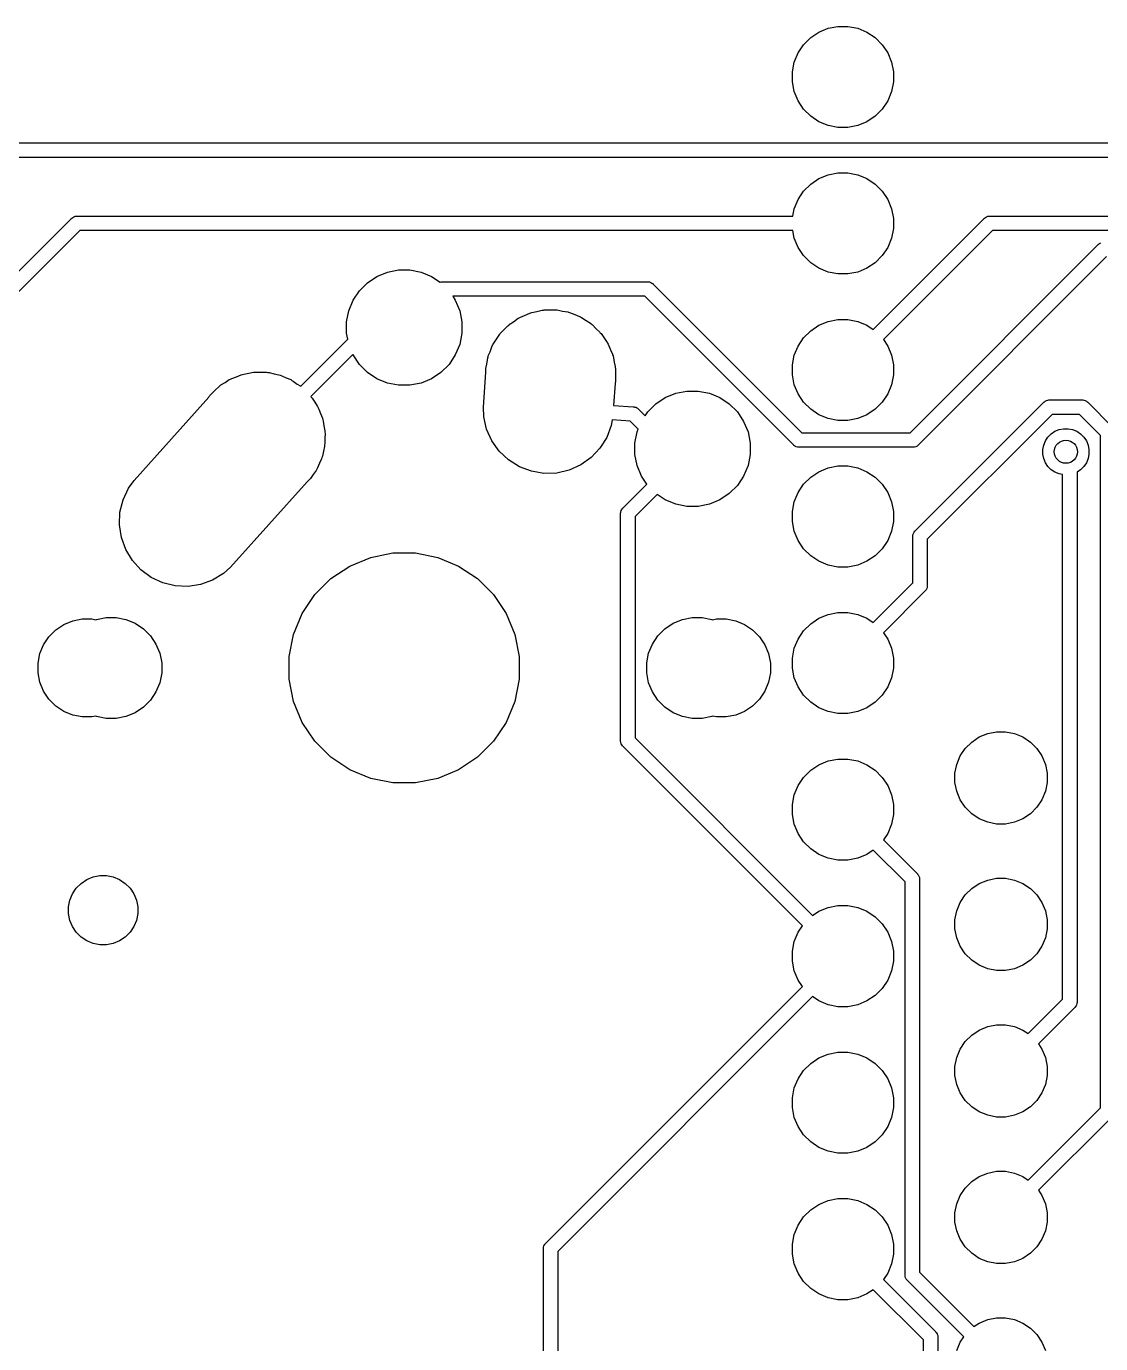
# Model space of a CAD drawing. Extents: x 53 to 306, y -113 to -54.
# Drawn here: x 93.46 to 112.09, y -78.39 to -55.55 of the extents above; entities that cross this region are included whole.
import ezdxf

# ---------------------------------------------------------------- set-up
doc = ezdxf.new("R2010")
doc.units = 0
doc.layers.add('BLACK', color=7, linetype='CONTINUOUS')

msp = doc.modelspace()

# ---------------------------------------------------------------- linework, layer by layer
at = {"layer": 'BLACK', "linetype": 'CONTINUOUS'}
for p, q in [((107.061, -55.7493), (107.205, -55.6534)), ((107.205, -55.6534), (107.364, -55.5874)), ((107.364, -55.5874), (107.534, -55.5537)), ((107.534, -55.5537), (107.706, -55.5537)), ((107.706, -55.5537), (107.876, -55.5874)), ((107.876, -55.5874), (108.035, -55.6534)), ((108.035, -55.6534), (108.179, -55.7493)), ((106.843, -56.0149), (106.939, -55.8714)), ((106.939, -55.8714), (107.061, -55.7493)), ((108.179, -55.7493), (108.301, -55.8714)), ((108.301, -55.8714), (108.397, -56.0149)), ((106.777, -56.1744), (106.843, -56.0149)), ((108.397, -56.0149), (108.463, -56.1744)), ((106.744, -56.3437), (106.777, -56.1744)), ((106.744, -56.5163), (106.744, -56.3437)), ((108.463, -56.1744), (108.496, -56.3437)), ((108.496, -56.3437), (108.496, -56.5163)), ((106.777, -56.6856), (106.744, -56.5163)), ((108.496, -56.5163), (108.463, -56.6856)), ((106.843, -56.8451), (106.777, -56.6856)), ((106.939, -56.9886), (106.843, -56.8451)), ((108.397, -56.8451), (108.301, -56.9886)), ((108.463, -56.6856), (108.397, -56.8451)), ((107.061, -57.1107), (106.939, -56.9886)), ((108.301, -56.9886), (108.179, -57.1107)), ((107.205, -57.2066), (107.061, -57.1107)), ((107.364, -57.2726), (107.205, -57.2066)), ((107.534, -57.3063), (107.364, -57.2726)), ((107.706, -57.3063), (107.534, -57.3063)), ((107.876, -57.2726), (107.706, -57.3063)), ((108.035, -57.2066), (107.876, -57.2726)), ((108.179, -57.1107), (108.035, -57.2066)), ((91.9488, -57.575), (235.702, -57.575)), ((235.656, -57.825), (91.9945, -57.825)), ((107.061, -58.2893), (107.205, -58.1934)), ((107.205, -58.1934), (107.364, -58.1274)), ((107.364, -58.1274), (107.534, -58.0937)), ((107.534, -58.0937), (107.706, -58.0937)), ((107.706, -58.0937), (107.876, -58.1274)), ((107.876, -58.1274), (108.035, -58.1934)), ((108.035, -58.1934), (108.179, -58.2893)), ((106.843, -58.5549), (106.939, -58.4114)), ((106.939, -58.4114), (107.061, -58.2893)), ((108.179, -58.2893), (108.301, -58.4114)), ((108.301, -58.4114), (108.397, -58.5549)), ((106.777, -58.7144), (106.843, -58.5549)), ((108.397, -58.5549), (108.463, -58.7144)), ((93.0793, -60.0467), (94.2401, -58.8859)), ((94.2401, -58.8859), (94.244, -58.8812)), ((94.244, -58.8812), (94.2487, -58.8773)), ((94.2487, -58.8773), (94.263, -58.8656)), ((94.2487, -58.8773), (94.2487, -58.8773)), ((94.263, -58.8656), (94.2847, -58.854)), ((94.263, -58.8656), (94.263, -58.8656)), ((94.263, -58.8656), (94.263, -58.8656)), ((94.2847, -58.854), (94.3083, -58.8468)), ((94.3083, -58.8468), (94.3267, -58.845)), ((94.3267, -58.845), (94.3328, -58.8444)), ((94.3267, -58.845), (94.3267, -58.845)), ((94.3328, -58.8444), (94.3389, -58.845)), ((94.3389, -58.845), (106.751, -58.845)), ((106.751, -58.845), (106.777, -58.7144)), ((108.146, -60.8074), (110.067, -58.8859)), ((108.463, -58.7144), (108.496, -58.8837)), ((108.496, -58.8837), (108.496, -59.0563)), ((110.067, -58.8859), (110.071, -58.8812)), ((110.071, -58.8812), (110.076, -58.8773)), ((110.076, -58.8773), (110.09, -58.8656)), ((110.076, -58.8773), (110.076, -58.8773)), ((110.09, -58.8656), (110.112, -58.854)), ((110.09, -58.8656), (110.09, -58.8656)), ((110.09, -58.8656), (110.09, -58.8656)), ((110.112, -58.854), (110.135, -58.8468)), ((110.135, -58.8468), (110.154, -58.845)), ((110.154, -58.845), (110.16, -58.8444)), ((110.154, -58.845), (110.154, -58.845)), ((110.16, -58.8444), (110.166, -58.845)), ((110.166, -58.845), (236.335, -58.845)), ((94.3846, -59.095), (93.2238, -60.2557)), ((106.751, -59.095), (94.3846, -59.095)), ((106.777, -59.2256), (106.751, -59.095)), ((110.212, -59.095), (108.323, -60.9842)), ((108.496, -59.0563), (108.463, -59.2256)), ((236.289, -59.095), (110.212, -59.095)), ((106.843, -59.3851), (106.777, -59.2256)), ((108.463, -59.2256), (108.397, -59.3851)), ((108.784, -62.5998), (112.047, -59.3363)), ((112.047, -59.3363), (112.051, -59.3316)), ((112.051, -59.3316), (112.056, -59.3277)), ((112.056, -59.3277), (112.07, -59.316)), ((112.056, -59.3277), (112.056, -59.3277)), ((112.07, -59.316), (112.092, -59.3044)), ((112.07, -59.316), (112.07, -59.316)), ((112.07, -59.316), (112.07, -59.316)), ((106.939, -59.5286), (106.843, -59.3851)), ((107.061, -59.6507), (106.939, -59.5286)), ((108.301, -59.5286), (108.179, -59.6507)), ((108.397, -59.3851), (108.301, -59.5286)), ((112.192, -59.5454), (108.928, -62.8088)), ((99.5383, -59.8888), (99.7203, -59.8134)), ((99.7203, -59.8134), (99.9135, -59.775)), ((99.9135, -59.775), (100.11, -59.775)), ((100.11, -59.775), (100.304, -59.8134)), ((100.304, -59.8134), (100.486, -59.8888)), ((107.205, -59.7466), (107.061, -59.6507)), ((107.364, -59.8126), (107.205, -59.7466)), ((107.534, -59.8463), (107.364, -59.8126)), ((107.876, -59.8126), (107.706, -59.8463)), ((108.035, -59.7466), (107.876, -59.8126)), ((108.179, -59.6507), (108.035, -59.7466)), ((99.2352, -60.1375), (99.3745, -59.9982)), ((99.3745, -59.9982), (99.5383, -59.8888)), ((100.486, -59.8888), (100.637, -59.9901)), ((100.637, -59.9901), (100.654, -59.9848)), ((100.654, -59.9848), (100.673, -59.983)), ((100.673, -59.983), (100.679, -59.9824)), ((100.673, -59.983), (100.673, -59.983)), ((100.679, -59.9824), (100.685, -59.983)), ((100.685, -59.983), (104.233, -59.983)), ((104.233, -59.983), (104.239, -59.9824)), ((104.239, -59.9824), (104.245, -59.983)), ((104.245, -59.983), (104.245, -59.983)), ((104.245, -59.983), (104.263, -59.9848)), ((104.263, -59.9848), (104.287, -59.992)), ((104.287, -59.992), (104.308, -60.0036)), ((104.308, -60.0036), (104.328, -60.0192)), ((104.328, -60.0192), (104.331, -60.024)), ((104.331, -60.024), (106.907, -62.5998)), ((107.706, -59.8463), (107.534, -59.8463)), ((99.1258, -60.3013), (99.2352, -60.1375)), ((104.187, -60.233), (100.853, -60.233)), ((100.853, -60.233), (100.898, -60.3013)), ((106.763, -62.8089), (104.187, -60.233)), ((99.012, -60.6765), (99.0504, -60.4833)), ((99.0504, -60.4833), (99.1258, -60.3013)), ((100.898, -60.3013), (100.974, -60.4833)), ((100.974, -60.4833), (101.012, -60.6765)), ((102.224, -60.5132), (102.312, -60.4958)), ((102.312, -60.4958), (102.407, -60.4738)), ((102.407, -60.4738), (102.425, -60.4733)), ((102.425, -60.4733), (102.441, -60.47)), ((102.441, -60.47), (102.534, -60.47)), ((102.534, -60.47), (102.628, -60.4671)), ((102.628, -60.4671), (102.645, -60.47)), ((102.645, -60.47), (102.663, -60.47)), ((102.663, -60.47), (102.756, -60.4886)), ((102.756, -60.4886), (102.847, -60.5038)), ((102.847, -60.5038), (102.863, -60.5097)), ((99.012, -60.8735), (99.012, -60.6765)), ((101.012, -60.6765), (101.012, -60.8735)), ((101.808, -60.7431), (101.824, -60.732)), ((101.824, -60.732), (101.835, -60.7212)), ((101.835, -60.7212), (101.905, -60.6744)), ((101.905, -60.6744), (101.989, -60.6145)), ((101.989, -60.6145), (102.006, -60.6068)), ((102.006, -60.6068), (102.019, -60.598)), ((102.019, -60.598), (102.099, -60.5649)), ((102.099, -60.5649), (102.191, -60.5236)), ((102.191, -60.5236), (102.209, -60.5195)), ((102.209, -60.5195), (102.224, -60.5132)), ((102.863, -60.5097), (102.88, -60.5132)), ((102.88, -60.5132), (102.971, -60.5509)), ((102.971, -60.5509), (103.054, -60.5824)), ((103.054, -60.5824), (103.068, -60.591)), ((103.068, -60.591), (103.085, -60.598)), ((103.085, -60.598), (103.169, -60.6542)), ((103.169, -60.6542), (103.242, -60.6999)), ((103.242, -60.6999), (103.253, -60.7107)), ((103.253, -60.7107), (103.269, -60.7212)), ((103.269, -60.7212), (103.342, -60.7944)), ((107.061, -60.8293), (107.205, -60.7334)), ((107.205, -60.7334), (107.364, -60.6674)), ((107.364, -60.6674), (107.534, -60.6337)), ((107.534, -60.6337), (107.706, -60.6337)), ((107.706, -60.6337), (107.876, -60.6674)), ((107.876, -60.6674), (108.035, -60.7334)), ((108.035, -60.7334), (108.146, -60.8074)), ((99.0327, -60.9775), (99.012, -60.8735)), ((101.012, -60.8735), (100.974, -61.0667)), ((101.6, -60.9952), (101.657, -60.9045)), ((101.657, -60.9045), (101.67, -60.8903)), ((101.67, -60.8903), (101.678, -60.8779)), ((101.678, -60.8779), (101.736, -60.8198)), ((101.736, -60.8198), (101.808, -60.7431)), ((103.342, -60.7944), (103.403, -60.8518)), ((103.403, -60.8518), (103.412, -60.8643)), ((103.412, -60.8643), (103.426, -60.8779)), ((103.426, -60.8779), (103.485, -60.9657)), ((103.485, -60.9657), (103.532, -61.0323)), ((106.843, -61.0949), (106.939, -60.9514)), ((106.939, -60.9514), (107.061, -60.8293)), ((98.2171, -61.7931), (99.0327, -60.9775)), ((100.974, -61.0667), (100.898, -61.2487)), ((101.47, -61.2668), (101.501, -61.1936)), ((101.501, -61.1936), (101.539, -61.0923)), ((101.539, -61.0923), (101.549, -61.0756)), ((101.549, -61.0756), (101.555, -61.0621)), ((101.555, -61.0621), (101.6, -60.9952)), ((103.532, -61.0323), (103.538, -61.0459)), ((103.538, -61.0459), (103.549, -61.0621)), ((103.549, -61.0621), (103.59, -61.1613)), ((103.59, -61.1613), (103.623, -61.2344)), ((106.777, -61.2544), (106.843, -61.0949)), ((108.323, -60.9842), (108.397, -61.0949)), ((108.397, -61.0949), (108.463, -61.2544)), ((99.1227, -61.2411), (98.3939, -61.9699)), ((99.1258, -61.2487), (99.1227, -61.2411)), ((99.2352, -61.4125), (99.1258, -61.2487)), ((99.3745, -61.5518), (99.2352, -61.4125)), ((100.789, -61.4125), (100.649, -61.5518)), ((100.898, -61.2487), (100.789, -61.4125)), ((101.427, -61.4842), (101.442, -61.407)), ((101.442, -61.407), (101.46, -61.2995)), ((101.46, -61.2995), (101.467, -61.281)), ((101.467, -61.281), (101.47, -61.2668)), ((103.623, -61.2344), (103.626, -61.2486)), ((103.626, -61.2486), (103.634, -61.2668)), ((103.634, -61.2668), (103.655, -61.3733)), ((103.655, -61.3733), (103.673, -61.4504)), ((106.744, -61.4237), (106.777, -61.2544)), ((108.463, -61.2544), (108.496, -61.4237)), ((97.0235, -61.6555), (97.1046, -61.6261)), ((97.1046, -61.6261), (97.1838, -61.5932)), ((97.1838, -61.5932), (97.2083, -61.5884)), ((97.2083, -61.5884), (97.2318, -61.5798)), ((97.2318, -61.5798), (97.317, -61.5667)), ((97.317, -61.5667), (97.4012, -61.55)), ((97.4012, -61.55), (97.4261, -61.55)), ((97.4261, -61.55), (97.4509, -61.5462)), ((97.4509, -61.5462), (97.537, -61.55)), ((97.537, -61.55), (97.6228, -61.55)), ((97.6228, -61.55), (97.6473, -61.5549)), ((97.6473, -61.5549), (97.6722, -61.556)), ((97.6722, -61.556), (97.7559, -61.5765)), ((97.7559, -61.5765), (97.8401, -61.5932)), ((97.8401, -61.5932), (97.8632, -61.6028)), ((97.8632, -61.6028), (97.8875, -61.6087)), ((97.8875, -61.6087), (97.9655, -61.6451)), ((97.9655, -61.6451), (98.0449, -61.678)), ((99.5383, -61.6612), (99.3745, -61.5518)), ((100.649, -61.5518), (100.486, -61.6612)), ((101.386, -62.1536), (101.427, -61.55)), ((101.427, -61.55), (101.427, -61.4842)), ((103.673, -61.4504), (103.673, -61.4647)), ((103.673, -61.4647), (103.677, -61.4842)), ((103.677, -61.4842), (103.677, -61.5933)), ((103.677, -61.5933), (103.678, -61.6163)), ((103.678, -61.6163), (103.677, -61.6265)), ((103.677, -61.6265), (103.677, -61.7058)), ((106.744, -61.5963), (106.744, -61.4237)), ((106.777, -61.7656), (106.744, -61.5963)), ((108.496, -61.5963), (108.463, -61.7656)), ((108.496, -61.4237), (108.496, -61.5963)), ((96.7115, -61.8825), (96.7343, -61.8618)), ((96.7343, -61.8618), (96.7949, -61.8012)), ((96.7949, -61.8012), (96.8156, -61.7873)), ((96.8156, -61.7873), (96.834, -61.7704)), ((96.834, -61.7704), (96.9078, -61.7257)), ((96.9078, -61.7257), (96.9791, -61.678)), ((96.9791, -61.678), (97.0021, -61.6685)), ((97.0021, -61.6685), (97.0235, -61.6555)), ((98.0449, -61.678), (98.0656, -61.6919)), ((98.0656, -61.6919), (98.0883, -61.7025)), ((98.0883, -61.7025), (98.1576, -61.7534)), ((98.1576, -61.7534), (98.2171, -61.7931)), ((99.7203, -61.7366), (99.5383, -61.6612)), ((99.9135, -61.775), (99.7203, -61.7366)), ((100.11, -61.775), (99.9135, -61.775)), ((100.304, -61.7366), (100.11, -61.775)), ((100.486, -61.6612), (100.304, -61.7366)), ((103.669, -61.7471), (103.643, -62.1268)), ((103.677, -61.7058), (103.669, -61.7471)), ((104.72, -61.9134), (104.914, -61.875)), ((104.914, -61.875), (105.11, -61.875)), ((105.11, -61.875), (105.304, -61.9134)), ((106.843, -61.9251), (106.777, -61.7656)), ((108.463, -61.7656), (108.397, -61.9251)), ((95.3277, -63.4248), (96.6212, -61.9833)), ((96.6212, -61.9833), (96.6382, -61.9579)), ((96.6382, -61.9579), (96.6948, -61.9012)), ((96.6948, -61.9012), (96.7115, -61.8825)), ((98.3939, -61.9699), (98.3997, -61.9786)), ((98.3997, -61.9786), (98.4166, -61.997)), ((98.4166, -61.997), (98.4611, -62.0705)), ((98.4611, -62.0705), (98.509, -62.1421)), ((104.235, -62.2375), (104.375, -62.0982)), ((104.375, -62.0982), (104.538, -61.9888)), ((104.538, -61.9888), (104.72, -61.9134)), ((105.304, -61.9134), (105.486, -61.9888)), ((105.486, -61.9888), (105.649, -62.0982)), ((105.649, -62.0982), (105.789, -62.2375)), ((106.939, -62.0686), (106.843, -61.9251)), ((107.061, -62.1907), (106.939, -62.0686)), ((108.301, -62.0686), (108.179, -62.1907)), ((108.397, -61.9251), (108.301, -62.0686)), ((108.874, -64.3004), (111.104, -62.0703)), ((111.104, -62.0703), (111.108, -62.0656)), ((111.108, -62.0656), (111.113, -62.0617)), ((111.113, -62.0617), (111.127, -62.05)), ((111.127, -62.05), (111.149, -62.0384)), ((111.149, -62.0384), (111.172, -62.0312)), ((111.172, -62.0312), (111.191, -62.0294)), ((111.191, -62.0294), (111.197, -62.0288)), ((111.191, -62.0294), (111.191, -62.0294)), ((111.197, -62.0288), (111.203, -62.0294)), ((111.203, -62.0294), (111.766, -62.0294)), ((111.766, -62.0294), (111.773, -62.0288)), ((111.773, -62.0288), (111.779, -62.0294)), ((111.779, -62.0294), (111.779, -62.0294)), ((111.779, -62.0294), (111.797, -62.0312)), ((111.797, -62.0312), (111.821, -62.0384)), ((111.821, -62.0384), (111.842, -62.05)), ((111.842, -62.05), (111.861, -62.0656)), ((111.861, -62.0656), (111.865, -62.0704)), ((111.865, -62.0704), (112.296, -62.5008)), ((98.509, -62.1421), (98.5185, -62.1652)), ((98.5185, -62.1652), (98.5315, -62.1865)), ((98.5315, -62.1865), (98.5608, -62.2672)), ((98.5608, -62.2672), (98.5938, -62.3468)), ((101.391, -62.3196), (101.386, -62.1536)), ((101.441, -62.5356), (101.391, -62.3196)), ((103.643, -62.1268), (103.984, -62.15)), ((103.984, -62.15), (103.986, -62.1498)), ((103.986, -62.1498), (103.996, -62.1508)), ((103.996, -62.1508), (104, -62.1511)), ((104, -62.1511), (104.002, -62.1514)), ((104.002, -62.1514), (104.01, -62.1522)), ((104.01, -62.1522), (104.014, -62.1535)), ((104.014, -62.1535), (104.018, -62.1542)), ((104.018, -62.1542), (104.026, -62.157)), ((104.026, -62.157), (104.034, -62.1594)), ((104.034, -62.1594), (104.037, -62.1614)), ((104.037, -62.1614), (104.041, -62.1629)), ((104.041, -62.1629), (104.048, -62.1672)), ((104.048, -62.1672), (104.055, -62.171)), ((104.055, -62.171), (104.059, -62.1737)), ((104.059, -62.1737), (104.062, -62.1759)), ((104.062, -62.1759), (104.068, -62.1815)), ((104.068, -62.1815), (104.074, -62.1866)), ((104.074, -62.1866), (104.077, -62.1899)), ((104.077, -62.1899), (104.08, -62.1928)), ((104.08, -62.1928), (104.081, -62.1947)), ((104.081, -62.1947), (104.191, -62.304)), ((104.191, -62.304), (104.235, -62.2375)), ((105.789, -62.2375), (105.898, -62.4013)), ((107.205, -62.2866), (107.061, -62.1907)), ((107.364, -62.3526), (107.205, -62.2866)), ((108.035, -62.2866), (107.876, -62.3526)), ((108.179, -62.1907), (108.035, -62.2866)), ((111.249, -62.2794), (109.083, -64.4449)), ((111.721, -62.2794), (111.249, -62.2794)), ((112.087, -62.6453), (111.721, -62.2794)), ((98.5938, -62.3468), (98.5986, -62.3714)), ((98.5986, -62.3714), (98.6072, -62.3948)), ((98.6072, -62.3948), (98.6202, -62.4796)), ((98.6202, -62.4796), (98.637, -62.5642)), ((98.637, -62.5642), (98.637, -62.5892)), ((101.532, -62.7377), (101.441, -62.5356)), ((103.603, -62.4704), (103.525, -62.6776)), ((103.619, -62.3757), (103.603, -62.4704)), ((103.93, -62.3969), (103.619, -62.3757)), ((104.07, -62.5366), (103.93, -62.3969)), ((104.05, -62.5833), (104.07, -62.5366)), ((105.898, -62.4013), (105.974, -62.5833)), ((107.534, -62.3863), (107.364, -62.3526)), ((107.706, -62.3863), (107.534, -62.3863)), ((107.876, -62.3526), (107.706, -62.3863)), ((111.297, -62.5733), (111.37, -62.5432)), ((111.37, -62.5432), (111.447, -62.5278)), ((111.447, -62.5278), (111.526, -62.5278)), ((111.526, -62.5278), (111.603, -62.5432)), ((111.603, -62.5432), (111.676, -62.5733)), ((98.637, -62.7858), (98.6321, -62.8104)), ((98.637, -62.5892), (98.6408, -62.6139)), ((98.6408, -62.6139), (98.637, -62.6995)), ((98.637, -62.6995), (98.637, -62.7858)), ((101.66, -62.9181), (101.532, -62.7377)), ((103.525, -62.6776), (103.407, -62.8655)), ((104.012, -62.7765), (104.05, -62.5833)), ((104.012, -62.9735), (104.012, -62.7765)), ((105.974, -62.5833), (106.012, -62.7765)), ((106.012, -62.7765), (106.012, -62.9735)), ((106.907, -62.5998), (108.784, -62.5998)), ((111.102, -62.8111), (111.132, -62.7383)), ((111.132, -62.7383), (111.176, -62.6728)), ((111.176, -62.6728), (111.231, -62.6171)), ((111.231, -62.6171), (111.297, -62.5733)), ((111.676, -62.5733), (111.741, -62.6171)), ((111.741, -62.6171), (111.797, -62.6728)), ((111.797, -62.6728), (111.841, -62.7383)), ((111.841, -62.7383), (111.871, -62.8111)), ((112.087, -74.2995), (112.087, -62.6453)), ((98.5938, -63.0031), (98.5842, -63.0263)), ((98.6106, -62.9185), (98.5938, -63.0031)), ((98.631, -62.8352), (98.6106, -62.9185)), ((98.6321, -62.8104), (98.631, -62.8352)), ((101.821, -63.07), (101.66, -62.9181)), ((103.407, -62.8655), (103.255, -63.0269)), ((104.05, -63.1667), (104.012, -62.9735)), ((106.012, -62.9735), (105.974, -63.1667)), ((106.767, -62.8136), (106.763, -62.8089)), ((106.771, -62.8175), (106.767, -62.8136)), ((106.786, -62.8292), (106.771, -62.8175)), ((106.797, -62.8352), (106.786, -62.8292)), ((106.807, -62.8408), (106.797, -62.8352)), ((106.831, -62.848), (106.807, -62.8408)), ((106.849, -62.8498), (106.831, -62.848)), ((106.855, -62.8504), (106.849, -62.8498)), ((106.849, -62.8498), (106.849, -62.8498)), ((106.862, -62.8498), (106.855, -62.8504)), ((108.829, -62.8498), (106.862, -62.8498)), ((108.835, -62.8504), (108.829, -62.8498)), ((108.842, -62.8498), (108.835, -62.8504)), ((108.86, -62.848), (108.842, -62.8498)), ((108.842, -62.8498), (108.842, -62.8498)), ((108.884, -62.8408), (108.86, -62.848)), ((108.905, -62.8292), (108.884, -62.8408)), ((108.924, -62.8136), (108.905, -62.8292)), ((108.928, -62.8088), (108.924, -62.8136)), ((111.086, -62.8884), (111.102, -62.8111)), ((111.086, -62.9672), (111.086, -62.8884)), ((111.102, -63.0445), (111.086, -62.9672)), ((111.871, -62.8111), (111.886, -62.8884)), ((111.886, -62.9672), (111.871, -63.0445)), ((111.886, -62.8884), (111.886, -62.9672)), ((98.495, -63.2287), (98.4845, -63.2513)), ((98.509, -63.2079), (98.495, -63.2287)), ((98.542, -63.1282), (98.509, -63.2079)), ((98.5782, -63.0505), (98.542, -63.1282)), ((98.5842, -63.0263), (98.5782, -63.0505)), ((102.009, -63.1876), (101.821, -63.07)), ((102.217, -63.2662), (102.009, -63.1876)), ((102.873, -63.2464), (102.657, -63.2962)), ((103.075, -63.1555), (102.873, -63.2464)), ((103.255, -63.0269), (103.075, -63.1555)), ((104.126, -63.3487), (104.05, -63.1667)), ((105.974, -63.1667), (105.898, -63.3487)), ((107.205, -63.2734), (107.364, -63.2074)), ((107.364, -63.2074), (107.534, -63.1737)), ((107.534, -63.1737), (107.706, -63.1737)), ((107.706, -63.1737), (107.876, -63.2074)), ((107.876, -63.2074), (108.035, -63.2734)), ((111.132, -63.1173), (111.102, -63.0445)), ((111.176, -63.1828), (111.132, -63.1173)), ((111.231, -63.2385), (111.176, -63.1828)), ((111.297, -63.2823), (111.231, -63.2385)), ((111.741, -63.2385), (111.68, -63.2794)), ((111.797, -63.1828), (111.741, -63.2385)), ((111.841, -63.1173), (111.797, -63.1828)), ((111.871, -63.0445), (111.841, -63.1173)), ((95.2295, -63.5587), (95.3277, -63.4248)), ((98.3289, -63.4491), (97.0024, -64.9274)), ((98.3858, -63.3921), (98.3289, -63.4491)), ((98.4338, -63.3204), (98.3858, -63.3921)), ((98.4845, -63.2513), (98.4338, -63.3204)), ((102.435, -63.3028), (102.217, -63.2662)), ((102.657, -63.2962), (102.435, -63.3028)), ((104.22, -63.49), (104.126, -63.3487)), ((105.898, -63.3487), (105.789, -63.5125)), ((106.939, -63.4914), (107.061, -63.3693)), ((107.061, -63.3693), (107.205, -63.2734)), ((108.035, -63.2734), (108.179, -63.3693)), ((108.179, -63.3693), (108.301, -63.4914)), ((111.37, -63.3124), (111.297, -63.2823)), ((111.43, -63.3244), (111.37, -63.3124)), ((111.43, -72.4162), (111.43, -63.3244)), ((111.68, -63.2794), (111.68, -72.4619)), ((95.1357, -63.7595), (95.2295, -63.5587)), ((103.806, -63.9039), (104.22, -63.49)), ((104.397, -63.6668), (104.015, -64.0484)), ((104.538, -63.7612), (104.397, -63.6668)), ((105.649, -63.6518), (105.486, -63.7612)), ((105.789, -63.5125), (105.649, -63.6518)), ((106.777, -63.7944), (106.843, -63.6349)), ((106.843, -63.6349), (106.939, -63.4914)), ((108.301, -63.4914), (108.397, -63.6349)), ((108.397, -63.6349), (108.463, -63.7944)), ((95.083, -63.9747), (95.1357, -63.7595)), ((103.774, -63.9485), (103.786, -63.9268)), ((103.786, -63.9268), (103.802, -63.9078)), ((103.802, -63.9078), (103.806, -63.9039)), ((104.72, -63.8366), (104.538, -63.7612)), ((104.914, -63.875), (104.72, -63.8366)), ((105.11, -63.875), (104.914, -63.875)), ((105.304, -63.8366), (105.11, -63.875)), ((105.486, -63.7612), (105.304, -63.8366)), ((106.744, -63.9637), (106.777, -63.7944)), ((108.463, -63.7944), (108.496, -63.9637)), ((95.0732, -64.1961), (95.083, -63.9747)), ((103.765, -63.9905), (103.767, -63.9721)), ((103.765, -63.9966), (103.765, -63.9905)), ((103.765, -63.9905), (103.765, -63.9905)), ((103.765, -64.0027), (103.765, -63.9966)), ((103.765, -67.9343), (103.765, -64.0027)), ((103.767, -63.9721), (103.774, -63.9485)), ((104.015, -64.0484), (104.015, -67.8886)), ((106.744, -64.1363), (106.744, -63.9637)), ((106.777, -64.3056), (106.744, -64.1363)), ((108.496, -64.1363), (108.463, -64.3056)), ((108.496, -63.9637), (108.496, -64.1363)), ((95.1068, -64.4152), (95.0732, -64.1961)), ((106.843, -64.4651), (106.777, -64.3056)), ((108.463, -64.3056), (108.397, -64.4651)), ((108.833, -64.387), (108.835, -64.3686)), ((108.833, -64.3931), (108.833, -64.387)), ((108.833, -64.387), (108.833, -64.387)), ((108.835, -64.3686), (108.842, -64.345)), ((108.842, -64.345), (108.854, -64.3233)), ((108.854, -64.3233), (108.869, -64.3043)), ((108.869, -64.3043), (108.874, -64.3004)), ((95.1825, -64.6234), (95.1068, -64.4152)), ((106.939, -64.6086), (106.843, -64.4651)), ((107.061, -64.7307), (106.939, -64.6086)), ((108.301, -64.6086), (108.179, -64.7307)), ((108.397, -64.4651), (108.301, -64.6086)), ((108.833, -64.3992), (108.833, -64.3931)), ((108.833, -65.1999), (108.833, -64.3992)), ((109.083, -64.4449), (109.083, -65.2456)), ((95.2974, -64.813), (95.1825, -64.6234)), ((95.4471, -64.9764), (95.2974, -64.813)), ((99.0675, -64.908), (99.4304, -64.7577)), ((99.4304, -64.7577), (99.8156, -64.6811)), ((99.8156, -64.6811), (100.208, -64.6811)), ((100.208, -64.6811), (100.594, -64.7577)), ((100.594, -64.7577), (100.956, -64.908)), ((107.205, -64.8266), (107.061, -64.7307)), ((107.364, -64.8926), (107.205, -64.8266)), ((108.035, -64.8266), (107.876, -64.8926)), ((108.179, -64.7307), (108.035, -64.8266)), ((95.6257, -65.1075), (95.4471, -64.9764)), ((96.88, -65.0396), (96.6904, -65.1545)), ((97.0024, -64.9274), (96.88, -65.0396)), ((98.741, -65.1262), (99.0675, -64.908)), ((100.956, -64.908), (101.283, -65.1262)), ((107.534, -64.9263), (107.364, -64.8926)), ((107.706, -64.9263), (107.534, -64.9263)), ((107.876, -64.8926), (107.706, -64.9263)), ((95.8265, -65.2013), (95.6257, -65.1075)), ((96.0417, -65.254), (95.8265, -65.2013)), ((96.2631, -65.2638), (96.0417, -65.254)), ((96.4822, -65.2302), (96.2631, -65.2638)), ((96.6904, -65.1545), (96.4822, -65.2302)), ((98.4632, -65.404), (98.741, -65.1262)), ((101.283, -65.1262), (101.561, -65.404)), ((108.146, -65.8874), (108.833, -65.1999)), ((109.074, -65.2998), (109.063, -65.3215)), ((109.081, -65.2762), (109.074, -65.2998)), ((109.083, -65.2578), (109.081, -65.2762)), ((109.083, -65.2456), (109.084, -65.2517)), ((109.084, -65.2517), (109.083, -65.2578)), ((109.083, -65.2578), (109.083, -65.2578)), ((98.245, -65.7305), (98.4632, -65.404)), ((101.561, -65.404), (101.779, -65.7305)), ((109.042, -65.3444), (108.323, -66.0642)), ((109.047, -65.3405), (109.042, -65.3444)), ((109.052, -65.335), (109.047, -65.3405)), ((109.063, -65.3215), (109.052, -65.335)), ((98.0947, -66.0934), (98.245, -65.7305)), ((101.779, -65.7305), (101.929, -66.0934)), ((107.205, -65.8134), (107.364, -65.7474)), ((107.364, -65.7474), (107.534, -65.7137)), ((107.534, -65.7137), (107.706, -65.7137)), ((107.706, -65.7137), (107.876, -65.7474)), ((107.876, -65.7474), (108.035, -65.8134)), ((93.9702, -66.0148), (94.1094, -65.9217)), ((94.1094, -65.9217), (94.2641, -65.8577)), ((94.2641, -65.8577), (94.4283, -65.825)), ((94.4283, -65.825), (94.5957, -65.825)), ((94.5957, -65.825), (94.6645, -65.8387)), ((94.6645, -65.8387), (94.6768, -65.8336)), ((94.6768, -65.8336), (94.8458, -65.8)), ((94.8458, -65.8), (95.0182, -65.8)), ((95.0182, -65.8), (95.1872, -65.8336)), ((95.1872, -65.8336), (95.3465, -65.8996)), ((95.3465, -65.8996), (95.4898, -65.9953)), ((104.534, -65.9953), (104.678, -65.8996)), ((104.678, -65.8996), (104.837, -65.8336)), ((104.837, -65.8336), (105.006, -65.8)), ((105.006, -65.8), (105.178, -65.8)), ((105.178, -65.8), (105.347, -65.8336)), ((105.347, -65.8336), (105.359, -65.8387)), ((105.359, -65.8387), (105.428, -65.825)), ((105.428, -65.825), (105.596, -65.825)), ((105.596, -65.825), (105.76, -65.8577)), ((105.76, -65.8577), (105.915, -65.9217)), ((105.915, -65.9217), (106.054, -66.0148)), ((106.939, -66.0314), (107.061, -65.9093)), ((107.061, -65.9093), (107.205, -65.8134)), ((108.035, -65.8134), (108.146, -65.8874)), ((93.7587, -66.2724), (93.8518, -66.1332)), ((93.8518, -66.1332), (93.9702, -66.0148)), ((95.4898, -65.9953), (95.6117, -66.1172)), ((95.6117, -66.1172), (95.7074, -66.2605)), ((98.0181, -66.4786), (98.0947, -66.0934)), ((101.929, -66.0934), (102.006, -66.4786)), ((104.317, -66.2605), (104.412, -66.1172)), ((104.412, -66.1172), (104.534, -65.9953)), ((106.054, -66.0148), (106.172, -66.1332)), ((106.172, -66.1332), (106.265, -66.2724)), ((106.777, -66.3344), (106.843, -66.1749)), ((106.843, -66.1749), (106.939, -66.0314)), ((108.323, -66.0642), (108.397, -66.1749)), ((108.397, -66.1749), (108.463, -66.3344)), ((93.662, -66.5913), (93.6947, -66.4271)), ((93.6947, -66.4271), (93.7587, -66.2724)), ((95.7074, -66.2605), (95.7734, -66.4198)), ((95.7734, -66.4198), (95.807, -66.5888)), ((104.217, -66.5888), (104.251, -66.4198)), ((104.251, -66.4198), (104.317, -66.2605)), ((106.265, -66.2724), (106.329, -66.4271)), ((106.329, -66.4271), (106.362, -66.5913)), ((106.744, -66.5037), (106.777, -66.3344)), ((108.463, -66.3344), (108.496, -66.5037)), ((93.662, -66.7587), (93.662, -66.5913)), ((95.807, -66.5888), (95.807, -66.7612)), ((98.0181, -66.8714), (98.0181, -66.4786)), ((102.006, -66.4786), (102.006, -66.8714)), ((104.217, -66.7612), (104.217, -66.5888)), ((106.362, -66.5913), (106.362, -66.7587)), ((106.744, -66.6763), (106.744, -66.5037)), ((108.496, -66.5037), (108.496, -66.6763)), ((93.6947, -66.9229), (93.662, -66.7587)), ((95.807, -66.7612), (95.7734, -66.9302)), ((98.0947, -67.2566), (98.0181, -66.8714)), ((102.006, -66.8714), (101.929, -67.2566)), ((104.251, -66.9302), (104.217, -66.7612)), ((106.362, -66.7587), (106.329, -66.9229)), ((106.777, -66.8456), (106.744, -66.6763)), ((106.843, -67.0051), (106.777, -66.8456)), ((108.463, -66.8456), (108.397, -67.0051)), ((108.496, -66.6763), (108.463, -66.8456)), ((93.7587, -67.0776), (93.6947, -66.9229)), ((93.8518, -67.2168), (93.7587, -67.0776)), ((95.7074, -67.0895), (95.6117, -67.2328)), ((95.7734, -66.9302), (95.7074, -67.0895)), ((104.317, -67.0895), (104.251, -66.9302)), ((104.412, -67.2328), (104.317, -67.0895)), ((106.265, -67.0776), (106.172, -67.2168)), ((106.329, -66.9229), (106.265, -67.0776)), ((106.939, -67.1486), (106.843, -67.0051)), ((108.397, -67.0051), (108.301, -67.1486)), ((93.9702, -67.3352), (93.8518, -67.2168)), ((94.1094, -67.4283), (93.9702, -67.3352)), ((95.4898, -67.3547), (95.3465, -67.4504)), ((95.6117, -67.2328), (95.4898, -67.3547)), ((98.245, -67.6195), (98.0947, -67.2566)), ((101.929, -67.2566), (101.779, -67.6195)), ((104.534, -67.3547), (104.412, -67.2328)), ((104.678, -67.4504), (104.534, -67.3547)), ((106.054, -67.3352), (105.915, -67.4283)), ((106.172, -67.2168), (106.054, -67.3352)), ((107.061, -67.2707), (106.939, -67.1486)), ((107.205, -67.3666), (107.061, -67.2707)), ((108.179, -67.2707), (108.035, -67.3666)), ((108.301, -67.1486), (108.179, -67.2707)), ((94.2641, -67.4923), (94.1094, -67.4283)), ((94.4283, -67.525), (94.2641, -67.4923)), ((94.5957, -67.525), (94.4283, -67.525)), ((94.6645, -67.5113), (94.5957, -67.525)), ((94.6768, -67.5164), (94.6645, -67.5113)), ((94.8458, -67.55), (94.6768, -67.5164)), ((95.0182, -67.55), (94.8458, -67.55)), ((95.1872, -67.5164), (95.0182, -67.55)), ((95.3465, -67.4504), (95.1872, -67.5164)), ((104.837, -67.5164), (104.678, -67.4504)), ((105.006, -67.55), (104.837, -67.5164)), ((105.178, -67.55), (105.006, -67.55)), ((105.347, -67.5164), (105.178, -67.55)), ((105.359, -67.5113), (105.347, -67.5164)), ((105.428, -67.525), (105.359, -67.5113)), ((105.596, -67.525), (105.428, -67.525)), ((105.76, -67.4923), (105.596, -67.525)), ((105.915, -67.4283), (105.76, -67.4923)), ((107.364, -67.4326), (107.205, -67.3666)), ((107.534, -67.4663), (107.364, -67.4326)), ((107.706, -67.4663), (107.534, -67.4663)), ((107.876, -67.4326), (107.706, -67.4663)), ((108.035, -67.3666), (107.876, -67.4326)), ((98.4632, -67.946), (98.245, -67.6195)), ((101.779, -67.6195), (101.561, -67.946)), ((109.984, -67.871), (110.13, -67.8107)), ((110.13, -67.8107), (110.284, -67.78)), ((110.284, -67.78), (110.442, -67.78)), ((110.442, -67.78), (110.596, -67.8107)), ((110.596, -67.8107), (110.742, -67.871)), ((98.741, -68.2238), (98.4632, -67.946)), ((101.561, -67.946), (101.283, -68.2238)), ((103.765, -67.9404), (103.765, -67.9343)), ((103.767, -67.9649), (103.765, -67.9404)), ((103.774, -67.9885), (103.767, -67.9649)), ((103.786, -68.0102), (103.774, -67.9885)), ((103.798, -68.0245), (103.786, -68.0102)), ((103.802, -68.0292), (103.798, -68.0245)), ((103.806, -68.0331), (103.802, -68.0292)), ((106.917, -71.1442), (103.806, -68.0331)), ((104.015, -67.8886), (107.094, -70.9674)), ((109.742, -68.07), (109.853, -67.9586)), ((109.853, -67.9586), (109.984, -67.871)), ((110.742, -67.871), (110.873, -67.9586)), ((110.873, -67.9586), (110.984, -68.07)), ((99.0675, -68.442), (98.741, -68.2238)), ((101.283, -68.2238), (100.956, -68.442)), ((107.364, -68.2874), (107.534, -68.2537)), ((107.534, -68.2537), (107.706, -68.2537)), ((107.706, -68.2537), (107.876, -68.2874)), ((109.594, -68.3466), (109.654, -68.2011)), ((109.654, -68.2011), (109.742, -68.07)), ((110.984, -68.07), (111.072, -68.2011)), ((111.072, -68.2011), (111.132, -68.3466)), ((99.4304, -68.5923), (99.0675, -68.442)), ((100.956, -68.442), (100.594, -68.5923)), ((106.939, -68.5714), (107.061, -68.4493)), ((107.061, -68.4493), (107.205, -68.3534)), ((107.205, -68.3534), (107.364, -68.2874)), ((107.876, -68.2874), (108.035, -68.3534)), ((108.035, -68.3534), (108.179, -68.4493)), ((108.179, -68.4493), (108.301, -68.5714)), ((109.563, -68.5012), (109.594, -68.3466)), ((111.132, -68.3466), (111.163, -68.5012)), ((99.8156, -68.6689), (99.4304, -68.5923)), ((100.208, -68.6689), (99.8156, -68.6689)), ((100.594, -68.5923), (100.208, -68.6689)), ((106.777, -68.8744), (106.843, -68.7149)), ((106.843, -68.7149), (106.939, -68.5714)), ((108.301, -68.5714), (108.397, -68.7149)), ((108.397, -68.7149), (108.463, -68.8744)), ((109.563, -68.6588), (109.563, -68.5012)), ((109.594, -68.8134), (109.563, -68.6588)), ((111.163, -68.6588), (111.132, -68.8134)), ((111.163, -68.5012), (111.163, -68.6588)), ((106.744, -69.0437), (106.777, -68.8744)), ((108.463, -68.8744), (108.496, -69.0437)), ((109.654, -68.9589), (109.594, -68.8134)), ((111.132, -68.8134), (111.072, -68.9589)), ((106.744, -69.2163), (106.744, -69.0437)), ((108.496, -69.0437), (108.496, -69.2163)), ((109.742, -69.09), (109.654, -68.9589)), ((109.853, -69.2014), (109.742, -69.09)), ((110.984, -69.09), (110.873, -69.2014)), ((111.072, -68.9589), (110.984, -69.09)), ((106.777, -69.3856), (106.744, -69.2163)), ((106.843, -69.5451), (106.777, -69.3856)), ((108.463, -69.3856), (108.397, -69.5451)), ((108.496, -69.2163), (108.463, -69.3856)), ((109.984, -69.289), (109.853, -69.2014)), ((110.13, -69.3493), (109.984, -69.289)), ((110.284, -69.38), (110.13, -69.3493)), ((110.442, -69.38), (110.284, -69.38)), ((110.596, -69.3493), (110.442, -69.38)), ((110.742, -69.289), (110.596, -69.3493)), ((110.873, -69.2014), (110.742, -69.289)), ((106.939, -69.6886), (106.843, -69.5451)), ((108.397, -69.5451), (108.323, -69.6558)), ((107.061, -69.8107), (106.939, -69.6886)), ((107.205, -69.9066), (107.061, -69.8107)), ((108.146, -69.8326), (108.035, -69.9066)), ((108.697, -70.3835), (108.146, -69.8326)), ((108.323, -69.6558), (108.906, -70.239)), ((107.364, -69.9726), (107.205, -69.9066)), ((107.534, -70.0063), (107.364, -69.9726)), ((107.706, -70.0063), (107.534, -70.0063)), ((107.876, -69.9726), (107.706, -70.0063)), ((108.035, -69.9066), (107.876, -69.9726)), ((94.5078, -70.3433), (94.617, -70.2981)), ((94.617, -70.2981), (94.7329, -70.275)), ((94.7329, -70.275), (94.8511, -70.275)), ((94.8511, -70.275), (94.967, -70.2981)), ((94.967, -70.2981), (95.0762, -70.3433)), ((108.906, -70.239), (108.911, -70.2429)), ((108.911, -70.2429), (108.914, -70.2476)), ((108.914, -70.2476), (108.914, -70.2476)), ((108.914, -70.2476), (108.924, -70.2594)), ((108.924, -70.2594), (108.926, -70.2619)), ((108.926, -70.2619), (108.938, -70.2836)), ((108.938, -70.2836), (108.945, -70.3072)), ((108.945, -70.3072), (108.947, -70.3256)), ((108.947, -70.3256), (108.947, -70.3256)), ((108.947, -70.3256), (108.947, -70.3317)), ((110.13, -70.3507), (110.284, -70.32)), ((110.284, -70.32), (110.442, -70.32)), ((110.442, -70.32), (110.596, -70.3507)), ((94.2603, -70.5908), (94.3259, -70.4925)), ((94.3259, -70.4925), (94.4095, -70.4089)), ((94.4095, -70.4089), (94.5078, -70.3433)), ((95.0762, -70.3433), (95.1745, -70.4089)), ((95.1745, -70.4089), (95.258, -70.4925)), ((95.258, -70.4925), (95.3237, -70.5908)), ((108.697, -77.1926), (108.697, -70.3835)), ((108.947, -70.3317), (108.947, -70.3378)), ((108.947, -70.3378), (108.947, -77.1469)), ((109.742, -70.61), (109.853, -70.4986)), ((109.853, -70.4986), (109.984, -70.411)), ((109.984, -70.411), (110.13, -70.3507)), ((110.596, -70.3507), (110.742, -70.411)), ((110.742, -70.411), (110.873, -70.4986)), ((110.873, -70.4986), (110.984, -70.61)), ((94.192, -70.8159), (94.2151, -70.7)), ((94.2151, -70.7), (94.2603, -70.5908)), ((95.3237, -70.5908), (95.3689, -70.7)), ((95.3689, -70.7), (95.392, -70.8159)), ((109.594, -70.8866), (109.654, -70.7411)), ((109.654, -70.7411), (109.742, -70.61)), ((110.984, -70.61), (111.072, -70.7411)), ((111.072, -70.7411), (111.132, -70.8866)), ((94.192, -70.9341), (94.192, -70.8159)), ((94.2151, -71.05), (94.192, -70.9341)), ((95.392, -70.9341), (95.3689, -71.05)), ((95.392, -70.8159), (95.392, -70.9341)), ((107.094, -70.9674), (107.205, -70.8934)), ((107.205, -70.8934), (107.364, -70.8274)), ((107.364, -70.8274), (107.534, -70.7937)), ((107.534, -70.7937), (107.706, -70.7937)), ((107.706, -70.7937), (107.876, -70.8274)), ((107.876, -70.8274), (108.035, -70.8934)), ((108.035, -70.8934), (108.179, -70.9893)), ((108.179, -70.9893), (108.301, -71.1114)), ((109.563, -71.0412), (109.594, -70.8866)), ((111.132, -70.8866), (111.163, -71.0412)), ((94.2603, -71.1592), (94.2151, -71.05)), ((94.3259, -71.2575), (94.2603, -71.1592)), ((95.3237, -71.1592), (95.258, -71.2575)), ((95.3689, -71.05), (95.3237, -71.1592)), ((106.843, -71.2549), (106.917, -71.1442)), ((108.301, -71.1114), (108.397, -71.2549)), ((109.563, -71.1988), (109.563, -71.0412)), ((109.594, -71.3534), (109.563, -71.1988)), ((111.163, -71.1988), (111.132, -71.3534)), ((111.163, -71.0412), (111.163, -71.1988)), ((94.4095, -71.341), (94.3259, -71.2575)), ((94.5078, -71.4067), (94.4095, -71.341)), ((94.617, -71.4519), (94.5078, -71.4067)), ((94.7329, -71.475), (94.617, -71.4519)), ((94.967, -71.4519), (94.8511, -71.475)), ((95.0762, -71.4067), (94.967, -71.4519)), ((95.1745, -71.341), (95.0762, -71.4067)), ((95.258, -71.2575), (95.1745, -71.341)), ((106.744, -71.5837), (106.777, -71.4144)), ((106.777, -71.4144), (106.843, -71.2549)), ((108.397, -71.2549), (108.463, -71.4144)), ((108.463, -71.4144), (108.496, -71.5837)), ((109.654, -71.4989), (109.594, -71.3534)), ((111.132, -71.3534), (111.072, -71.4989)), ((94.8511, -71.475), (94.7329, -71.475)), ((106.744, -71.7563), (106.744, -71.5837)), ((108.496, -71.5837), (108.496, -71.7563)), ((109.742, -71.63), (109.654, -71.4989)), ((109.853, -71.7414), (109.742, -71.63)), ((110.984, -71.63), (110.873, -71.7414)), ((111.072, -71.4989), (110.984, -71.63)), ((106.777, -71.9256), (106.744, -71.7563)), ((106.843, -72.0851), (106.777, -71.9256)), ((108.463, -71.9256), (108.397, -72.0851)), ((108.496, -71.7563), (108.463, -71.9256)), ((109.984, -71.829), (109.853, -71.7414)), ((110.13, -71.8893), (109.984, -71.829)), ((110.284, -71.92), (110.13, -71.8893)), ((110.442, -71.92), (110.284, -71.92)), ((110.596, -71.8893), (110.442, -71.92)), ((110.742, -71.829), (110.596, -71.8893)), ((110.873, -71.7414), (110.742, -71.829)), ((106.917, -72.1958), (106.843, -72.0851)), ((108.397, -72.0851), (108.301, -72.2286)), ((102.468, -76.6453), (106.917, -72.1958)), ((107.094, -72.3726), (102.677, -76.7898)), ((107.205, -72.4466), (107.094, -72.3726)), ((108.179, -72.3507), (108.035, -72.4466)), ((108.301, -72.2286), (108.179, -72.3507)), ((107.364, -72.5126), (107.205, -72.4466)), ((107.534, -72.5463), (107.364, -72.5126)), ((107.706, -72.5463), (107.534, -72.5463)), ((107.876, -72.5126), (107.706, -72.5463)), ((108.035, -72.4466), (107.876, -72.5126)), ((110.834, -73.0124), (111.43, -72.4162)), ((111.639, -72.5607), (111.011, -73.1892)), ((111.644, -72.5568), (111.639, -72.5607)), ((111.648, -72.5521), (111.644, -72.5568)), ((111.659, -72.5378), (111.648, -72.5521)), ((111.648, -72.5521), (111.648, -72.5521)), ((111.663, -72.5309), (111.659, -72.5378)), ((111.671, -72.5161), (111.663, -72.5309)), ((111.678, -72.4925), (111.671, -72.5161)), ((111.68, -72.4741), (111.678, -72.4925)), ((111.68, -72.4619), (111.681, -72.468)), ((111.681, -72.468), (111.68, -72.4741)), ((111.68, -72.4741), (111.68, -72.4741)), ((109.742, -73.15), (109.853, -73.0386)), ((109.853, -73.0386), (109.984, -72.951)), ((109.984, -72.951), (110.13, -72.8907)), ((110.13, -72.8907), (110.284, -72.86)), ((110.284, -72.86), (110.442, -72.86)), ((110.442, -72.86), (110.596, -72.8907)), ((110.596, -72.8907), (110.742, -72.951)), ((110.742, -72.951), (110.834, -73.0124)), ((109.594, -73.4266), (109.654, -73.2811)), ((109.654, -73.2811), (109.742, -73.15)), ((111.011, -73.1892), (111.072, -73.2811)), ((111.072, -73.2811), (111.132, -73.4266)), ((107.061, -73.5293), (107.205, -73.4334)), ((107.205, -73.4334), (107.364, -73.3674)), ((107.364, -73.3674), (107.534, -73.3337)), ((107.534, -73.3337), (107.706, -73.3337)), ((107.706, -73.3337), (107.876, -73.3674)), ((107.876, -73.3674), (108.035, -73.4334)), ((108.035, -73.4334), (108.179, -73.5293)), ((109.563, -73.5812), (109.594, -73.4266)), ((111.132, -73.4266), (111.163, -73.5812)), ((106.843, -73.7949), (106.939, -73.6514)), ((106.939, -73.6514), (107.061, -73.5293)), ((108.179, -73.5293), (108.301, -73.6514)), ((108.301, -73.6514), (108.397, -73.7949)), ((109.563, -73.7388), (109.563, -73.5812)), ((109.594, -73.8934), (109.563, -73.7388)), ((111.163, -73.7388), (111.132, -73.8934)), ((111.163, -73.5812), (111.163, -73.7388)), ((106.744, -74.1237), (106.777, -73.9544)), ((106.777, -73.9544), (106.843, -73.7949)), ((108.397, -73.7949), (108.463, -73.9544)), ((108.463, -73.9544), (108.496, -74.1237)), ((109.654, -74.0389), (109.594, -73.8934)), ((111.132, -73.8934), (111.072, -74.0389)), ((106.744, -74.2963), (106.744, -74.1237)), ((108.496, -74.1237), (108.496, -74.2963)), ((109.742, -74.17), (109.654, -74.0389)), ((109.853, -74.2814), (109.742, -74.17)), ((110.984, -74.17), (110.873, -74.2814)), ((111.072, -74.0389), (110.984, -74.17)), ((106.777, -74.4656), (106.744, -74.2963)), ((108.496, -74.2963), (108.463, -74.4656)), ((109.984, -74.369), (109.853, -74.2814)), ((110.13, -74.4293), (109.984, -74.369)), ((110.284, -74.46), (110.13, -74.4293)), ((110.596, -74.4293), (110.442, -74.46)), ((110.742, -74.369), (110.596, -74.4293)), ((110.873, -74.2814), (110.742, -74.369)), ((110.834, -75.5524), (112.087, -74.2995)), ((106.843, -74.6251), (106.777, -74.4656)), ((106.939, -74.7686), (106.843, -74.6251)), ((108.397, -74.6251), (108.301, -74.7686)), ((108.463, -74.4656), (108.397, -74.6251)), ((110.442, -74.46), (110.284, -74.46)), ((112.263, -74.4763), (111.011, -75.7292)), ((107.061, -74.8907), (106.939, -74.7686)), ((107.205, -74.9866), (107.061, -74.8907)), ((108.179, -74.8907), (108.035, -74.9866)), ((108.301, -74.7686), (108.179, -74.8907)), ((107.364, -75.0526), (107.205, -74.9866)), ((107.534, -75.0863), (107.364, -75.0526)), ((107.706, -75.0863), (107.534, -75.0863)), ((107.876, -75.0526), (107.706, -75.0863)), ((108.035, -74.9866), (107.876, -75.0526)), ((109.742, -75.69), (109.853, -75.5786)), ((109.853, -75.5786), (109.984, -75.491)), ((109.984, -75.491), (110.13, -75.4307)), ((110.13, -75.4307), (110.284, -75.4)), ((110.284, -75.4), (110.442, -75.4)), ((110.442, -75.4), (110.596, -75.4307)), ((110.596, -75.4307), (110.742, -75.491)), ((110.742, -75.491), (110.834, -75.5524)), ((109.654, -75.8211), (109.742, -75.69)), ((111.011, -75.7292), (111.072, -75.8211)), ((107.061, -76.0693), (107.205, -75.9734)), ((107.205, -75.9734), (107.364, -75.9074)), ((107.364, -75.9074), (107.534, -75.8737)), ((107.534, -75.8737), (107.706, -75.8737)), ((107.706, -75.8737), (107.876, -75.9074)), ((107.876, -75.9074), (108.035, -75.9734)), ((108.035, -75.9734), (108.179, -76.0693)), ((109.563, -76.1212), (109.594, -75.9666)), ((109.594, -75.9666), (109.654, -75.8211)), ((111.072, -75.8211), (111.132, -75.9666)), ((111.132, -75.9666), (111.163, -76.1212)), ((106.843, -76.3349), (106.939, -76.1914)), ((106.939, -76.1914), (107.061, -76.0693)), ((108.179, -76.0693), (108.301, -76.1914)), ((108.301, -76.1914), (108.397, -76.3349)), ((109.563, -76.2788), (109.563, -76.1212)), ((111.163, -76.1212), (111.163, -76.2788)), ((106.777, -76.4944), (106.843, -76.3349)), ((108.397, -76.3349), (108.463, -76.4944)), ((109.594, -76.4334), (109.563, -76.2788)), ((109.654, -76.5789), (109.594, -76.4334)), ((111.132, -76.4334), (111.072, -76.5789)), ((111.163, -76.2788), (111.132, -76.4334)), ((102.426, -76.738), (102.429, -76.7135)), ((102.429, -76.7135), (102.436, -76.6899)), ((102.436, -76.6899), (102.448, -76.6682)), ((102.448, -76.6682), (102.459, -76.6539)), ((102.459, -76.6539), (102.463, -76.6492)), ((102.459, -76.6539), (102.459, -76.6539)), ((102.463, -76.6492), (102.468, -76.6453)), ((106.744, -76.6637), (106.777, -76.4944)), ((106.744, -76.8363), (106.744, -76.6637)), ((108.463, -76.4944), (108.496, -76.6637)), ((108.496, -76.6637), (108.496, -76.8363)), ((109.742, -76.71), (109.654, -76.5789)), ((109.853, -76.8214), (109.742, -76.71)), ((110.984, -76.71), (110.873, -76.8214)), ((111.072, -76.5789), (110.984, -76.71)), ((102.427, -76.7441), (102.426, -76.738)), ((102.427, -79.5228), (102.427, -76.7441)), ((102.677, -76.7898), (102.677, -79.5228)), ((106.777, -77.0056), (106.744, -76.8363)), ((108.496, -76.8363), (108.463, -77.0056)), ((109.984, -76.909), (109.853, -76.8214)), ((110.13, -76.9693), (109.984, -76.909)), ((110.742, -76.909), (110.596, -76.9693)), ((110.873, -76.8214), (110.742, -76.909)), ((106.843, -77.1651), (106.777, -77.0056)), ((106.939, -77.3086), (106.843, -77.1651)), ((108.397, -77.1651), (108.323, -77.2758)), ((108.463, -77.0056), (108.397, -77.1651)), ((108.947, -77.1469), (109.892, -78.0924)), ((110.284, -77), (110.13, -76.9693)), ((110.442, -77), (110.284, -77)), ((110.596, -76.9693), (110.442, -77)), ((107.061, -77.4307), (106.939, -77.3086)), ((108.323, -77.2758), (109.224, -78.1769)), ((108.696, -77.1987), (108.697, -77.1926)), ((108.697, -77.2048), (108.696, -77.1987)), ((108.699, -77.2232), (108.697, -77.2048)), ((108.697, -77.2048), (108.697, -77.2048)), ((108.706, -77.2468), (108.699, -77.2232)), ((108.717, -77.2685), (108.706, -77.2468)), ((108.733, -77.2875), (108.717, -77.2685)), ((108.738, -77.2914), (108.733, -77.2875)), ((109.715, -78.2692), (108.738, -77.2914)), ((107.205, -77.5266), (107.061, -77.4307)), ((107.364, -77.5926), (107.205, -77.5266)), ((107.534, -77.6263), (107.364, -77.5926)), ((107.706, -77.6263), (107.534, -77.6263)), ((107.876, -77.5926), (107.706, -77.6263)), ((108.035, -77.5266), (107.876, -77.5926)), ((108.146, -77.4526), (108.035, -77.5266)), ((109.015, -78.3214), (108.146, -77.4526)), ((109.892, -78.0924), (109.984, -78.031)), ((109.984, -78.031), (110.13, -77.9707)), ((110.13, -77.9707), (110.284, -77.94)), ((110.284, -77.94), (110.442, -77.94)), ((110.442, -77.94), (110.596, -77.9707)), ((110.596, -77.9707), (110.742, -78.031)), ((110.742, -78.031), (110.873, -78.1186)), ((109.224, -78.1769), (109.228, -78.1808)), ((109.228, -78.1808), (109.232, -78.1855)), ((109.232, -78.1855), (109.244, -78.1998)), ((109.244, -78.1998), (109.253, -78.216)), ((109.253, -78.216), (109.256, -78.2215)), ((109.256, -78.2215), (109.263, -78.2451)), ((109.263, -78.2451), (109.265, -78.2635)), ((109.265, -78.2635), (109.265, -78.2635)), ((109.265, -78.2635), (109.265, -78.2696)), ((109.265, -78.2696), (109.265, -78.2757)), ((109.265, -78.2757), (109.265, -79.0623)), ((109.654, -78.3611), (109.715, -78.2692)), ((110.873, -78.1186), (110.984, -78.23)), ((110.984, -78.23), (111.072, -78.3611)), ((109.015, -79.108), (109.015, -78.3214)), ((109.594, -78.5066), (109.654, -78.3611)), ((111.072, -78.3611), (111.132, -78.5066))]:
    msp.add_line(p, q, dxfattribs=at)
at = {"layer": 'BLACK'}
msp.add_circle((111.486, -62.9278), 0.2, dxfattribs=at)

doc.saveas('drawing.dxf')
